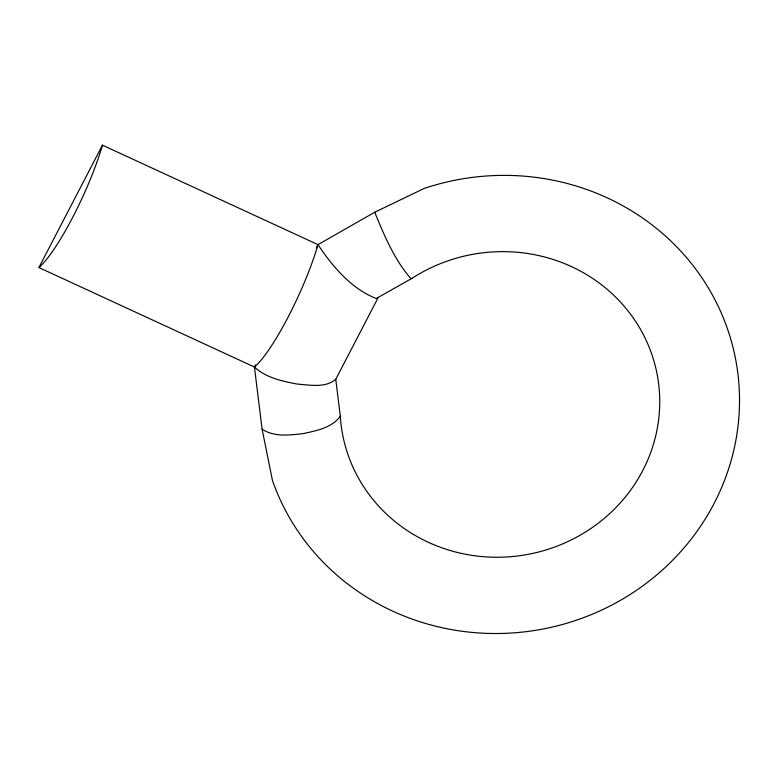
<?xml version="1.0" encoding="UTF-8"?>
<svg xmlns="http://www.w3.org/2000/svg" width="778" height="778" viewBox="0 0 778 778"><rect width="100%" height="100%" fill="white"/><g stroke="black" fill="none" stroke-linecap="round" stroke-linejoin="round"><path stroke-width="1.17" d="M335.765 379.275C325.369 388.261 309.751 384.993 297.186 384.06C282.181 381.21 265.93 377.797 254.445 367.031L38.9 267.544L102.453 145.155L317.998 244.642C332.478 266.475 351.403 288.852 376.27 298.509L411.883 278.398A160.112 152.537 -10.8 0 1 646.596 341.27A160.112 152.537 -10.8 0 1 536.927 552.438A160.112 152.537 -10.8 0 1 340.307 416.23L335.765 379.275L378.137 297.682M254.445 367.031A87.457 15.968 -65.2 0 0 317.998 244.642L374.724 212.238L424.243 188.412A240.023 228.664 -10.8 0 1 727.274 328.277A240.023 228.664 -10.8 0 1 575.525 620.484A240.023 228.664 -10.8 0 1 272.495 480.629L262.089 429.135L254.445 367.031L255.563 364.882M316.325 247.861L317.998 244.642M340.307 416.23C331.934 427.822 316.413 430.701 303.284 433.589C289.717 435.126 274.031 437.255 262.089 429.135M411.883 278.398L410.949 278.699C394.358 259.667 384.225 235.462 374.724 212.238M102.453 145.155A87.457 15.968 -65.2 0 1 38.9 267.544"/></g></svg>
